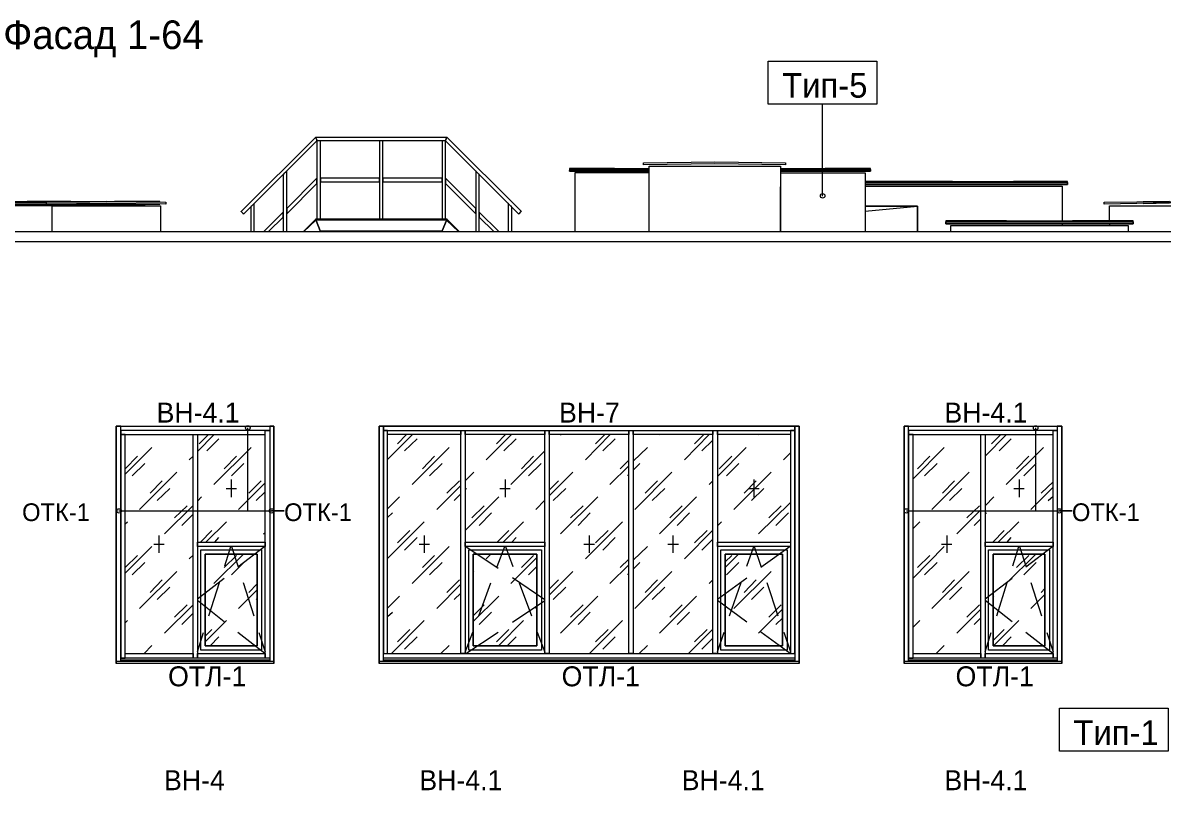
# Model space of a CAD drawing. Header units: millimetres. Extents: x 2294 to 908349, y -83289 to 219220.
# Drawn here: x 357830 to 370857, y 121926 to 130691 of the extents above; entities that cross this region are included whole.
import ezdxf

# ---------------------------------------------------------------- set-up
doc = ezdxf.new("R2010")
doc.units = ezdxf.units.MM
doc.layers.add('PDF _Геометрия', color=7, linetype='Continuous')
doc.layers.add('PDF _Текст', color=7, linetype='Continuous')

msp = doc.modelspace()

# ---------------------------------------------------------------- linework, layer by layer
at = {"layer": 'PDF _Геометрия', "lineweight": 9}
for points in [[(366344.3, 130254.6), (367584.6, 130254.6), (367584.6, 129763.5), (366344.3, 129763.5)], [(366543.3, 129069.3), (365734.8, 129082), (364922, 129069.3), (364922, 129090.5), (365734.8, 129103.2), (366543.3, 129090.5)], [(361188.5, 128857.6), (361188.5, 128861.9), (361188.5, 128866.1), (361188.5, 128870.3), (361188.5, 128904.2), (361188.5, 128908.4), (361188.5, 128912.7), (361188.5, 128916.9), (360845.6, 128569.8), (360845.6, 128565.6), (360845.6, 128561.3), (360845.6, 128557.1), (360845.6, 128523.2), (360845.6, 128519), (360845.6, 128514.8), (360845.6, 128510.5)], [(361230.8, 128916.9), (361230.8, 128912.7), (361230.8, 128908.4), (361230.8, 128883), (361230.8, 128878.8), (361230.8, 128874.6), (361903.8, 128874.6), (361903.8, 128878.8), (361903.8, 128883), (361903.8, 128908.4), (361903.8, 128912.7), (361903.8, 128916.9)], [(362619.2, 128874.6), (362619.2, 128878.8), (362619.2, 128883), (362619.2, 128908.4), (362619.2, 128912.7), (362619.2, 128916.9), (361941.9, 128916.9), (361941.9, 128912.7), (361941.9, 128908.4), (361941.9, 128883), (361941.9, 128878.8), (361941.9, 128874.6)], [(363004.4, 128510.5), (363004.4, 128514.8), (363004.4, 128519), (363004.4, 128523.2), (363004.4, 128557.1), (363004.4, 128561.3), (363004.4, 128565.6), (363004.4, 128569.8), (362657.3, 128916.9), (362657.3, 128912.7), (362657.3, 128908.4), (362657.3, 128904.2), (362657.3, 128870.3), (362657.3, 128866.1), (362657.3, 128861.9), (362657.3, 128857.6)], [(356862.3, 128620.6), (359393.6, 128620.6), (356862.3, 128620.6), (356862.3, 128629.1)], [(368050.2, 128595.2), (367453.4, 128595.2), (368050.2, 128595.2), (368050.2, 128307.3)], [(370928.7, 128650.2), (371673.7, 128641.8), (371673.7, 128620.6), (370928.7, 128633.3), (370628.2, 128629.1), (370928.7, 128633.3), (370183.7, 128620.6), (370183.7, 128641.8)], [(370928.7, 128650.2), (370628.2, 128646)], [(362674.3, 128451.3), (362674.3, 128447), (361175.8, 128447), (361175.8, 128451.3)], [(361180, 128434.3), (361175.8, 128438.6), (361180, 128434.3), (361226.6, 128315.8)], [(362619.2, 128311.6), (362619.2, 128315.8), (362670, 128434.3), (362670, 128438.6), (362670, 128434.3), (362619.2, 128315.8), (362619.2, 128311.6), (362619.2, 128307.3), (362615, 128307.3), (362615, 128311.6)], [(359800, 126034.2), (358949.2, 126034.2), (358949.2, 125987.6), (359800, 125987.6), (360600.1, 125987.6), (360600.1, 126034.2), (359800, 126034.2), (358974.6, 126034.2), (358949.2, 126034.2), (358949.2, 126085), (358974.6, 126085), (359800, 126085), (360625.5, 126085), (360650.9, 126085), (360650.9, 126034.2), (360625.5, 126034.2)], [(359825.4, 123435.1), (359774.6, 123435.1), (359000, 123435.1), (359000, 123485.9), (359774.6, 123485.9), (359774.6, 123435.1), (359774.6, 124734.6), (359774.6, 125987.6), (359825.4, 125987.6), (359825.4, 124734.6)], [(360600.1, 126008.8), (360600.1, 126034.2), (360650.9, 126034.2), (360650.9, 126008.8), (360650.9, 124734.6), (360650.9, 123435.1), (360600.1, 123435.1), (360600.1, 124734.6)], [(362835.1, 125987.6), (361997, 125987.6), (361997, 126034.2), (362835.1, 126034.2)], [(362835.1, 124734.6), (362835.1, 126034.2), (362881.7, 126034.2), (362881.7, 124734.6), (362881.7, 123485.9), (362835.1, 123485.9)], [(363791.8, 125987.6), (362881.7, 125987.6), (362881.7, 126034.2), (363791.8, 126034.2)], [(363791.8, 124734.6), (363791.8, 126034.2), (363842.6, 126034.2), (363842.6, 124734.6), (363842.6, 123485.9), (363791.8, 123485.9)], [(364752.7, 125987.6), (363842.6, 125987.6), (363842.6, 126034.2), (364752.7, 126034.2)], [(364752.7, 124734.6), (364752.7, 126034.2), (364803.5, 126034.2), (364803.5, 124734.6), (364803.5, 123485.9), (364752.7, 123485.9)], [(365713.6, 125987.6), (364803.5, 125987.6), (364803.5, 126034.2), (365713.6, 126034.2)], [(365713.6, 124734.6), (365713.6, 126034.2), (365764.4, 126034.2), (365764.4, 124734.6), (365764.4, 123485.9), (365713.6, 123485.9)], [(366598.3, 125987.6), (365764.4, 125987.6), (365764.4, 126034.2), (366598.3, 126034.2)], [(366699.9, 123384.3), (366699.9, 123460.5), (366699.9, 124734.6), (366699.9, 126008.8), (366699.9, 126085)], [(368799.5, 126034.2), (367948.7, 126034.2), (367948.7, 125987.6), (368799.5, 125987.6), (369599.5, 125987.6), (369599.5, 126034.2), (368799.5, 126034.2), (367974.1, 126034.2), (367948.7, 126034.2), (367948.7, 126085), (367974.1, 126085), (368799.5, 126085), (369624.9, 126085), (369646.1, 126085), (369646.1, 126034.2), (369624.9, 126034.2)], [(368824.9, 123435.1), (368774.1, 123435.1), (367999.4, 123435.1), (367999.4, 123485.9), (368774.1, 123485.9), (368774.1, 123435.1), (368774.1, 124734.6), (368774.1, 125987.6), (368824.9, 125987.6), (368824.9, 124734.6)], [(369599.5, 126008.8), (369599.5, 126034.2), (369646.1, 126034.2), (369646.1, 126008.8), (369646.1, 124734.6), (369646.1, 123435.1), (369599.5, 123435.1), (369599.5, 124734.6)], [(360600.1, 124709.2), (359825.4, 124709.2), (359825.4, 124760), (360600.1, 124760)], [(359863.5, 124671.1), (360557.7, 124671.1), (360557.7, 123524), (359863.5, 123524)], [(360557.7, 124671.1), (360557.7, 123524), (359863.5, 123524), (359863.5, 124671.1)], [(363791.8, 124709.2), (362881.7, 124709.2), (362881.7, 124760), (363791.8, 124760)], [(362924, 124671.1), (363753.7, 124671.1), (363753.7, 123524), (362924, 123524)], [(363753.7, 124671.1), (363753.7, 123524), (362924, 123524), (362924, 124671.1)], [(366598.3, 124709.2), (365764.4, 124709.2), (365764.4, 124760), (366598.3, 124760)], [(365802.5, 124671.1), (366560.2, 124671.1), (366560.2, 123524), (365802.5, 123524)], [(366560.2, 124671.1), (366560.2, 123524), (365802.5, 123524), (365802.5, 124671.1)], [(369599.5, 124709.2), (368824.9, 124709.2), (368824.9, 124760), (369599.5, 124760)], [(368863, 124671.1), (369557.2, 124671.1), (369557.2, 123524), (368863, 123524)], [(369557.2, 124671.1), (369557.2, 123524), (368863, 123524), (368863, 124671.1)], [(360506.9, 124620.4), (359914.3, 124620.4), (359914.3, 123574.8), (360506.9, 123574.8)], [(359914.3, 123574.8), (359914.3, 124620.4), (360506.9, 124620.4), (360506.9, 123574.8)], [(363702.9, 124620.4), (362974.8, 124620.4), (362974.8, 123574.8), (363702.9, 123574.8)], [(362974.8, 123574.8), (362974.8, 124620.4), (363702.9, 124620.4), (363702.9, 123574.8)], [(366509.4, 124620.4), (365853.3, 124620.4), (365853.3, 123574.8), (366509.4, 123574.8)], [(365853.3, 123574.8), (365853.3, 124620.4), (366509.4, 124620.4), (366509.4, 123574.8)], [(369506.4, 124620.4), (368913.8, 124620.4), (368913.8, 123574.8), (369506.4, 123574.8)], [(368913.8, 123574.8), (368913.8, 124620.4), (369506.4, 124620.4), (369506.4, 123574.8)], [(360600.1, 123435.1), (359825.4, 123435.1), (359825.4, 123485.9), (360600.1, 123485.9)], [(369599.5, 123435.1), (368824.9, 123435.1), (368824.9, 123485.9), (369599.5, 123485.9)], [(369671.5, 122863.6), (370911.8, 122863.6), (370911.8, 122372.6), (369671.5, 122372.6)]]:
    msp.add_lwpolyline(points, close=True, dxfattribs=at)
for points in [[(366966.6, 128709.5), (366966.6, 129763.5)], [(361230.8, 128447), (361230.8, 129344.4), (361226.6, 129344.4), (361222.3, 129344.4), (361196.9, 129344.4), (361192.7, 129344.4), (361188.5, 129344.4), (361188.5, 129348.7), (361188.5, 129352.9), (361175.8, 129378.3), (361175.8, 129382.5), (361175.8, 129386.8), (361175.8, 129382.5), (361175.8, 129378.3), (361188.5, 129352.9), (361188.5, 129348.7), (361188.5, 129344.4), (360350.3, 128506.3), (360350.3, 128510.5), (360346.1, 128510.5), (360346.1, 128514.8), (360329.1, 128531.7), (360324.9, 128531.7), (360324.9, 128535.9), (361175.8, 129386.8), (362674.3, 129386.8), (363525.1, 128535.9), (363520.9, 128535.9), (363520.9, 128531.7), (363516.6, 128531.7), (363499.7, 128514.8), (363499.7, 128510.5), (363495.5, 128510.5), (363495.5, 128506.3), (362657.3, 129344.4), (362657.3, 129348.7), (362661.6, 129352.9), (362670, 129378.3), (362670, 129382.5), (362674.3, 129382.5), (362674.3, 129386.8), (362674.3, 129382.5), (362670, 129382.5), (362670, 129378.3), (362661.6, 129352.9), (362657.3, 129348.7), (362657.3, 129344.4), (361188.5, 129344.4), (361188.5, 128447)], [(361941.9, 128447), (361941.9, 129344.4), (361937.7, 129344.4), (361912.3, 129344.4), (361908.1, 129344.4), (361903.8, 129344.4), (361903.8, 128447)], [(362657.3, 128447), (362657.3, 129344.4), (362653.1, 129344.4), (362648.9, 129344.4), (362623.5, 129344.4), (362619.2, 129344.4), (362619.2, 128447)], [(360845.6, 128307.3), (360845.6, 128997.3), (360841.3, 128997.3), (360841.3, 128993.1), (360837.1, 128993.1), (360837.1, 128988.9), (360811.7, 128967.7), (360811.7, 128963.5), (360807.5, 128963.5), (360807.5, 128959.2), (360803.2, 128959.2), (360803.2, 128307.3)], [(363042.5, 128307.3), (363042.5, 128959.2), (363042.5, 128963.5), (363038.3, 128963.5), (363034.1, 128967.7), (363012.9, 128988.9), (363008.7, 128993.1), (363008.7, 128997.3), (363004.4, 128997.3), (363004.4, 128307.3)], [(364587.6, 129022.7), (364985.5, 129022.7), (364587.6, 129022.7), (364587.6, 129027), (364075.4, 129027), (364075.4, 129014.3), (364985.5, 129014.3)], [(364075.4, 129014.3), (364075.4, 128997.3), (364985.5, 128997.3), (364075.4, 128997.3), (364075.4, 129005.8)], [(364985.5, 128976.2), (364134.7, 128976.2), (364134.7, 128307.3)], [(364985.5, 128307.3), (364985.5, 129052.4), (366378.2, 129052.4), (366484, 129052.4), (366484, 128307.3), (366484, 128819.5)], [(366484, 129014.3), (367512.6, 129014.3), (367512.6, 129027), (366996.2, 129027), (366996.2, 129022.7), (366484, 129022.7), (366996.2, 129022.7)], [(367512.6, 129014.3), (367512.6, 128997.3), (366484, 128997.3), (367512.6, 128997.3), (367512.6, 129005.8)], [(366484, 128976.2), (367347.6, 128976.2), (367453.4, 128976.2), (367453.4, 128307.3)], [(367453.4, 128866.1), (369764.6, 128866.1), (369764.6, 128878.8), (369146.6, 128878.8), (369146.6, 128874.6), (368448.2, 128874.6), (368448.2, 128878.8), (367453.4, 128878.8)], [(369764.6, 128866.1), (369764.6, 128844.9), (367453.4, 128844.9), (369764.6, 128844.9), (369764.6, 128857.6)], [(368448.2, 128874.6), (369146.6, 128874.6)], [(367453.4, 128823.8), (369599.5, 128823.8), (369701.1, 128823.8), (369701.1, 128425.9)], [(358377.7, 128646), (358597.8, 128646), (358377.7, 128646), (358377.7, 128650.2), (357878.2, 128650.2), (357878.2, 128646), (357378.7, 128646), (357378.7, 128650.2), (356862.3, 128650.2)], [(359228.6, 128599.4), (356925.8, 128599.4)], [(357378.7, 128646), (357878.2, 128646)], [(357412.6, 128641.8), (358102.6, 128641.8), (358784.1, 128650.2), (358534.3, 128646)], [(358534.3, 128629.1), (358784.1, 128629.1), (358102.6, 128620.6), (358102.6, 128641.8)], [(358166.1, 128307.3), (358166.1, 128599.4), (359300.5, 128599.4), (359402.1, 128599.4), (359402.1, 128307.3)], [(359033.8, 128646), (358784.1, 128650.2), (359465.6, 128641.8), (359465.6, 128620.6), (358784.1, 128629.1), (359033.8, 128629.1)], [(359393.6, 128641.8), (359393.6, 128650.2), (358877.2, 128650.2)], [(360473.1, 128307.3), (360473.1, 128629.1), (360468.8, 128624.8), (360464.6, 128620.6), (360443.4, 128595.2), (360439.2, 128595.2), (360435, 128591), (360435, 128307.3)], [(363415, 128307.3), (363415, 128591), (363410.8, 128591), (363410.8, 128595.2), (363406.6, 128595.2), (363381.2, 128620.6), (363381.2, 128624.8), (363376.9, 128624.8), (363376.9, 128629.1), (363372.7, 128629.1), (363372.7, 128307.3)], [(367453.4, 128540.2), (368050.2, 128595.2)], [(370243, 128430.1), (370243, 128599.4), (371508.7, 128599.4), (371614.5, 128599.4), (371614.5, 128307.3)], [(360346.1, 128514.8), (360329.1, 128531.7)], [(360638.2, 128307.3), (360803.2, 128472.4), (360803.2, 128476.7), (360803.2, 128480.9), (360803.2, 128485.1), (360803.2, 128519), (360803.2, 128523.2), (360803.2, 128527.5), (360583.1, 128307.3)], [(362814, 128307.3), (362674.3, 128447), (362674.3, 128442.8), (362670, 128442.8), (362670, 128438.6), (361175.8, 128438.6), (361175.8, 128442.8), (361175.8, 128447), (361036.1, 128307.3)], [(362805.5, 128307.3), (362670, 128438.6), (362670, 128442.8), (362674.3, 128442.8), (362674.3, 128447), (361175.8, 128447), (361175.8, 128442.8), (361175.8, 128438.6), (361040.3, 128307.3)], [(361222.3, 128447), (361196.9, 128447)], [(361937.7, 128447), (361912.3, 128447)], [(362648.9, 128447), (362623.5, 128447)], [(363266.9, 128307.3), (363042.5, 128527.5), (363042.5, 128523.2), (363042.5, 128519), (363042.5, 128485.1), (363042.5, 128480.9), (363042.5, 128476.7), (363042.5, 128472.4), (363211.9, 128307.3)], [(363516.6, 128531.7), (363499.7, 128514.8)], [(362623.5, 128307.3), (362619.2, 128311.6), (361230.8, 128311.6), (361226.6, 128315.8), (361226.6, 128311.6), (361230.8, 128311.6), (361230.8, 128307.3), (361230.8, 128311.6), (361226.6, 128307.3)], [(368372, 128408.9), (368372, 128396.2), (368372, 128417.4), (370513.9, 128417.4), (370513.9, 128430.1), (369819.7, 128430.1), (369819.7, 128425.9), (369066.2, 128425.9), (369066.2, 128430.1), (368372, 128430.1), (368372, 128417.4)], [(368372, 128396.2), (370513.9, 128396.2), (368372, 128396.2)], [(368431.2, 128307.3), (368431.2, 128375.1), (370348.8, 128375.1), (370454.6, 128375.1), (370454.6, 128307.3)], [(369066.2, 128425.9), (369819.7, 128425.9)], [(369701.1, 128396.2), (369701.1, 128375.1)], [(370243, 128396.2), (370243, 128375.1)], [(370513.9, 128417.4), (370513.9, 128396.2), (370513.9, 128408.9)], [(418254.3, 128188.8), (418254.3, 128307.3), (418254.3, 128188.8), (313943.3, 128188.8), (313943.3, 128307.3), (418254.3, 128307.3)], [(358949.2, 123397), (358949.2, 123460.5), (358949.2, 124734.6), (358949.2, 123435.1), (359000, 123435.1), (359000, 124734.6), (359000, 125987.6), (358949.2, 125987.6), (358949.2, 124734.6), (358949.2, 126008.8), (358949.2, 126085), (358898.4, 126085), (358898.4, 126008.8), (358898.4, 124734.6), (358898.4, 123460.5), (358898.4, 123384.3), (358898.4, 126085), (360697.4, 126085), (360697.4, 123384.3), (360697.4, 123460.5), (360697.4, 124734.6), (360697.4, 126008.8), (360697.4, 126085), (360650.9, 126085), (360650.9, 126008.8), (360650.9, 124734.6), (360650.9, 123460.5), (360650.9, 123397)], [(359448.7, 125983.4), (359452.9, 125987.6)], [(359825.4, 125792.9), (360015.9, 125987.6)], [(359846.6, 125881.8), (359952.4, 125987.6)], [(360396.9, 126063.8), (360396.9, 125115.6), (360815.9, 125115.6), (360672, 125115.6)], [(360578.9, 125983.4), (360583.1, 125987.6)], [(361950.4, 123397), (361950.4, 123460.5), (361950.4, 124734.6), (361950.4, 126008.8), (361950.4, 126085), (361950.4, 126034.2), (361950.4, 124734.6), (361950.4, 123485.9), (361997, 123485.9), (361997, 124734.6), (361997, 126034.2), (361950.4, 126034.2), (361975.8, 126034.2), (362860.5, 126034.2), (363817.2, 126034.2), (364778.1, 126034.2), (365739, 126034.2), (366623.7, 126034.2), (366649.1, 126034.2), (366649.1, 126085), (366623.7, 126085), (365739, 126085), (364778.1, 126085), (363817.2, 126085), (362860.5, 126085), (361975.8, 126085), (361950.4, 126085), (361899.6, 126085), (361899.6, 126008.8), (361899.6, 124734.6), (361899.6, 123460.5), (361899.6, 123384.3), (361899.6, 126085), (366699.9, 126085), (366649.1, 126085), (366649.1, 126008.8), (366649.1, 124734.6), (366649.1, 126034.2), (366598.3, 126034.2), (366598.3, 124734.6), (366598.3, 123485.9), (366649.1, 123485.9), (366649.1, 124734.6), (366649.1, 123460.5), (366649.1, 123397)], [(361997, 125704), (362280.6, 125987.6)], [(362111.3, 125881.8), (362212.9, 125987.6)], [(363123, 125699.8), (363410.8, 125987.6)], [(363241.5, 125881.8), (363343.1, 125987.6)], [(363973.8, 125983.4), (363978, 125987.6)], [(364257.4, 125699.8), (364541, 125987.6)], [(364371.7, 125881.8), (364477.5, 125987.6)], [(365104, 125983.4), (365108.3, 125987.6)], [(365387.7, 125699.8), (365671.3, 125987.6)], [(365501.9, 125881.8), (365607.8, 125987.6)], [(366234.3, 125983.4), (366238.5, 125987.6)], [(367948.7, 123397), (367948.7, 123460.5), (367948.7, 124734.6), (367948.7, 123435.1), (367999.4, 123435.1), (367999.4, 124734.6), (367999.4, 125987.6), (367948.7, 125987.6), (367948.7, 124734.6), (367948.7, 126008.8), (367948.7, 126085), (367897.9, 126085), (367897.9, 126008.8), (367897.9, 124734.6), (367897.9, 123460.5), (367897.9, 123384.3), (367897.9, 126085), (369696.9, 126085), (369696.9, 123384.3), (369696.9, 123460.5), (369696.9, 124734.6), (369696.9, 126008.8), (369696.9, 126085), (369646.1, 126085), (369646.1, 126008.8), (369646.1, 124734.6), (369646.1, 123460.5), (369646.1, 123397)], [(368499, 125983.4), (368503.2, 125987.6)], [(368824.9, 125742.1), (369066.2, 125987.6)], [(368896.9, 125881.8), (369002.7, 125987.6)], [(369396.4, 126063.8), (369396.4, 125115.6), (369815.4, 125115.6), (369671.5, 125115.6)], [(359000, 125534.7), (359304.7, 125839.5)], [(359931.2, 125801.4), (360070.9, 125941.1)], [(360011.7, 125416.2), (360439.2, 125839.5)], [(362191.7, 125801.4), (362335.6, 125941.1)], [(362276.4, 125416.2), (362699.7, 125839.5)], [(363326.2, 125801.4), (363465.8, 125941.1)], [(364456.4, 125801.4), (364596.1, 125941.1)], [(364803.5, 125682.9), (364964.3, 125839.5)], [(365586.6, 125801.4), (365713.6, 125924.1)], [(365764.4, 125509.3), (366094.6, 125839.5)], [(367999.4, 125483.9), (368355, 125839.5)], [(368981.5, 125801.4), (369121.2, 125941.1)], [(369061.9, 125416.2), (369489.5, 125839.5)], [(359000, 125598.2), (359139.7, 125742.1)], [(359732.3, 125699.8), (359774.6, 125742.1)], [(360130.2, 125598.2), (360269.9, 125742.1)], [(362394.9, 125598.2), (362534.6, 125742.1)], [(363406.6, 125416.2), (363791.8, 125801.4)], [(363525.1, 125598.2), (363664.8, 125742.1)], [(365785.6, 125598.2), (365929.5, 125742.1)], [(366517.9, 125699.8), (366598.3, 125780.2)], [(368050.2, 125598.2), (368189.9, 125742.1)], [(369180.5, 125598.2), (369320.2, 125742.1)], [(359080.4, 125517.8), (359224.3, 125657.5)], [(360214.9, 125517.8), (360354.5, 125657.5)], [(362475.3, 125517.8), (362619.2, 125657.5)], [(363605.5, 125517.8), (363749.5, 125657.5)], [(364536.8, 125416.2), (364752.7, 125632.1)], [(364655.3, 125598.2), (364752.7, 125695.6)], [(364803.5, 125581.3), (364879.7, 125657.5)], [(365870.2, 125517.8), (366009.9, 125657.5)], [(368130.7, 125517.8), (368274.6, 125657.5)], [(369265.1, 125517.8), (369404.8, 125657.5)], [(359165.1, 125132.6), (359588.4, 125560.1)], [(359283.6, 125318.8), (359423.3, 125458.5)], [(360210.6, 125475.4), (360210.6, 125272.2)], [(360413.8, 125318.8), (360553.5, 125458.5)], [(362674.3, 125318.8), (362818.2, 125458.5)], [(362881.7, 125458.5), (362983.3, 125560.1)], [(363338.9, 125475.4), (363338.9, 125272.2)], [(363842.6, 125289.2), (364113.5, 125560.1)], [(363842.6, 125352.7), (363948.4, 125458.5)], [(364740, 125517.8), (364752.7, 125530.5)], [(364820.4, 125132.6), (365243.7, 125560.1)], [(364938.9, 125318.8), (365078.6, 125458.5)], [(365671.3, 125416.2), (365713.6, 125458.5)], [(365950.6, 125132.6), (366378.2, 125560.1)], [(366069.2, 125318.8), (366208.9, 125458.5)], [(366179.2, 125475.4), (366179.2, 125272.2)], [(368215.3, 125132.6), (368638.6, 125560.1)], [(368333.9, 125318.8), (368473.6, 125458.5)], [(369210.1, 125475.4), (369210.1, 125272.2)], [(369464.1, 125318.8), (369599.5, 125450)], [(359364, 125234.1), (359507.9, 125373.8)], [(360151.4, 125373.8), (360269.9, 125373.8)], [(360295.3, 125132.6), (360600.1, 125437.3)], [(360494.2, 125234.1), (360600.1, 125335.7)], [(362560, 125132.6), (362835.1, 125407.7)], [(362881.7, 125356.9), (362898.6, 125373.8)], [(363279.6, 125373.8), (363398.1, 125373.8)], [(363889.1, 125234.1), (364033.1, 125373.8)], [(365019.4, 125234.1), (365163.3, 125373.8)], [(366120, 125373.8), (366242.7, 125373.8)], [(366153.8, 125234.1), (366293.5, 125373.8)], [(368414.3, 125234.1), (368558.2, 125373.8)], [(369150.8, 125373.8), (369269.4, 125373.8)], [(369345.6, 125132.6), (369599.5, 125386.5)], [(359825.4, 125225.7), (359872, 125276.5)], [(361997, 125141), (362132.4, 125276.5)], [(362758.9, 125234.1), (362835.1, 125310.3)], [(362881.7, 124891.3), (363266.9, 125276.5)], [(363690.2, 125132.6), (363791.8, 125238.4)], [(363973.8, 124853.2), (364397.1, 125276.5)], [(365104, 124853.2), (365527.3, 125276.5)], [(366234.3, 124853.2), (366598.3, 125213)], [(368824.9, 125174.9), (368922.3, 125276.5)], [(369544.5, 125234.1), (369599.5, 125284.9)], [(358928, 125115.6), (360815.9, 125115.6)], [(359448.7, 124853.2), (359774.6, 125179.1)], [(359563, 125035.2), (359706.9, 125174.9)], [(359647.6, 124950.5), (359774.6, 125077.5)], [(361997, 125039.4), (362052, 125094.5)], [(362957.9, 125035.2), (363101.8, 125174.9)], [(363042.5, 124950.5), (363182.2, 125094.5)], [(364088.1, 125035.2), (364232, 125174.9)], [(364172.8, 124950.5), (364312.5, 125094.5)], [(365222.6, 125035.2), (365362.3, 125174.9)], [(365303, 124950.5), (365446.9, 125094.5)], [(366352.8, 125035.2), (366492.5, 125174.9)], [(366433.2, 124950.5), (366577.1, 125094.5)], [(367923.3, 125115.6), (369815.4, 125115.6)], [(368499, 124853.2), (368774.1, 125128.3)], [(368613.2, 125035.2), (368757.2, 125174.9)], [(368824.9, 125077.5), (368837.6, 125094.5)], [(359000, 124967.5), (359025.4, 124992.9)], [(359922.8, 124760), (360155.6, 124992.9)], [(361997, 124573.8), (362416, 124992.9)], [(363317.7, 124760), (363550.5, 124992.9)], [(364257.4, 124569.6), (364680.7, 124992.9)], [(365764.4, 124946.3), (365811, 124992.9)], [(367999.4, 124916.7), (368075.6, 124992.9)], [(368697.9, 124950.5), (368774.1, 125026.7)], [(368973.1, 124760), (369205.9, 124992.9)], [(359385.2, 124836.2), (359385.2, 124637.3)], [(359859.3, 124760), (359990.5, 124891.3)], [(360024.4, 124760), (360070.9, 124810.8)], [(360578.9, 124853.2), (360600.1, 124870.1)], [(362111.3, 124751.6), (362251, 124891.3)], [(362191.7, 124666.9), (362335.6, 124810.8)], [(362416, 124836.2), (362416, 124637.3)], [(363250, 124760), (363381.2, 124891.3)], [(363415, 124760), (363465.8, 124810.8)], [(364299.8, 124836.2), (364299.8, 124637.3)], [(364371.7, 124751.6), (364515.6, 124891.3)], [(364456.4, 124666.9), (364596.1, 124810.8)], [(365256.4, 124836.2), (365256.4, 124637.3)], [(365387.7, 124569.6), (365713.6, 124895.5)], [(365501.9, 124751.6), (365645.9, 124891.3)], [(365586.6, 124666.9), (365713.6, 124793.9)], [(368384.7, 124836.2), (368384.7, 124637.3)], [(368909.6, 124760), (369040.8, 124891.3)], [(369074.6, 124760), (369121.2, 124810.8)], [(359000, 124404.5), (359304.7, 124709.2)], [(359325.9, 124734.6), (359444.4, 124734.6)], [(360138.7, 124489.1), (360206.4, 124709.2)], [(360214.9, 124709.2), (360286.8, 124489.1)], [(360595.8, 124709.2), (360286.8, 124472.2)], [(362276.4, 124285.9), (362699.7, 124709.2)], [(362356.8, 124734.6), (362475.3, 124734.6)], [(362890.1, 124709.2), (363258.4, 124463.7)], [(363250, 124480.7), (363334.6, 124709.2)], [(363343.1, 124709.2), (363427.7, 124480.7)], [(364240.5, 124734.6), (364359, 124734.6)], [(364803.5, 124552.6), (364964.3, 124709.2)], [(365197.2, 124734.6), (365319.9, 124734.6)], [(366098.8, 124484.9), (366179.2, 124709.2)], [(366183.5, 124709.2), (366259.7, 124484.9)], [(366594.1, 124709.2), (366259.7, 124468)], [(367999.4, 124349.4), (368355, 124709.2)], [(368325.4, 124734.6), (368443.9, 124734.6)], [(369138.1, 124489.1), (369205.9, 124709.2)], [(369214.3, 124709.2), (369286.3, 124489.1)], [(369595.3, 124709.2), (369286.3, 124472.2)], [(359000, 124468), (359139.7, 124607.7)], [(359732.3, 124569.6), (359774.6, 124611.9)], [(360011.7, 124285.9), (360350.3, 124620.4)], [(360130.2, 124468), (360269.9, 124607.7)], [(362394.9, 124468), (362534.6, 124607.7)], [(363123, 124569.6), (363178, 124620.4)], [(363406.6, 124285.9), (363702.9, 124582.3)], [(363525.1, 124468), (363664.8, 124607.7)], [(364655.3, 124468), (364752.7, 124565.3)], [(365853.3, 124468), (366005.7, 124620.4)], [(365853.3, 124535.7), (365929.5, 124607.7)], [(368050.2, 124468), (368189.9, 124607.7)], [(369061.9, 124285.9), (369400.6, 124620.4)], [(369180.5, 124468), (369320.2, 124607.7)], [(359080.4, 124387.5), (359224.3, 124527.2)], [(359165.1, 124002.3), (359588.4, 124425.6)], [(360214.9, 124387.5), (360354.5, 124527.2)], [(362475.3, 124387.5), (362619.2, 124527.2)], [(362974.8, 124417.2), (362983.3, 124425.6)], [(363605.5, 124387.5), (363702.9, 124480.7)], [(363842.6, 124154.7), (364113.5, 124425.6)], [(364536.8, 124285.9), (364752.7, 124501.8)], [(364803.5, 124451), (364879.7, 124527.2)], [(364820.4, 124002.3), (365243.7, 124425.6)], [(365870.2, 124387.5), (366009.9, 124527.2)], [(365950.6, 124002.3), (366378.2, 124425.6)], [(368130.7, 124387.5), (368274.6, 124527.2)], [(368215.3, 124002.3), (368638.6, 124425.6)], [(369265.1, 124387.5), (369404.8, 124527.2)], [(359283.6, 124184.3), (359423.3, 124328.3)], [(360130.2, 124345.2), (359825.4, 124108.2)], [(359956.6, 123917.7), (360075.2, 124298.6)], [(360346.1, 124298.6), (360468.8, 123917.7)], [(360413.8, 124184.3), (360506.9, 124281.7)], [(362560, 124002.3), (362835.1, 124277.5)], [(362674.3, 124184.3), (362818.2, 124328.3)], [(363038.3, 123917.7), (363178, 124294.4)], [(363423.5, 124353.7), (363791.8, 124103.9)], [(363499.7, 124294.4), (363639.4, 123917.7)], [(363842.6, 124222.4), (363948.4, 124328.3)], [(364740, 124387.5), (364752.7, 124400.2)], [(364938.9, 124184.3), (365078.6, 124328.3)], [(365671.3, 124285.9), (365713.6, 124328.3)], [(366098.8, 124349.4), (365764.4, 124103.9)], [(365904.1, 123917.7), (366035.3, 124298.6)], [(366069.2, 124184.3), (366208.9, 124328.3)], [(366327.4, 124298.6), (366454.4, 123917.7)], [(368333.9, 124184.3), (368473.6, 124328.3)], [(369129.7, 124345.2), (368824.9, 124108.2)], [(368956.1, 123917.7), (369074.6, 124298.6)], [(369345.6, 124298.6), (369468.3, 123917.7)], [(359364, 124103.9), (359507.9, 124243.6)], [(360295.3, 124002.3), (360506.9, 124214)], [(361997, 124006.6), (362132.4, 124142)], [(362758.9, 124103.9), (362835.1, 124175.9)], [(362974.8, 123854.2), (363266.9, 124142)], [(363889.1, 124103.9), (364033.1, 124243.6)], [(363973.8, 123718.7), (364397.1, 124142)], [(365019.4, 124103.9), (365163.3, 124243.6)], [(365104, 123718.7), (365527.3, 124142)], [(366153.8, 124103.9), (366293.5, 124243.6)], [(368414.3, 124103.9), (368558.2, 124243.6)], [(368913.8, 124133.6), (368922.3, 124142)], [(369345.6, 124002.3), (369506.4, 124163.2)], [(369464.1, 124184.3), (369506.4, 124230.9)], [(359448.7, 123718.7), (359774.6, 124044.7)], [(359563, 123900.7), (359706.9, 124044.7)], [(360130.2, 123849.9), (359825.4, 124091.2)], [(360494.2, 124103.9), (360506.9, 124116.6)], [(362974.8, 123917.7), (363101.8, 124044.7)], [(363423.5, 123845.7), (363791.8, 124091.2)], [(363690.2, 124002.3), (363702.9, 124015)], [(364088.1, 123900.7), (364232, 124044.7)], [(365222.6, 123900.7), (365362.3, 124044.7)], [(366098.8, 123845.7), (365764.4, 124091.2)], [(366352.8, 123900.7), (366492.5, 124044.7)], [(368613.2, 123900.7), (368757.2, 124044.7)], [(369129.7, 123849.9), (368824.9, 124091.2)], [(359647.6, 123820.3), (359774.6, 123947.3)], [(361997, 123909.2), (362052, 123960)], [(363042.5, 123820.3), (363182.2, 123960)], [(364172.8, 123820.3), (364312.5, 123960)], [(365303, 123820.3), (365446.9, 123960)], [(366234.3, 123718.7), (366509.4, 123993.9)], [(366433.2, 123820.3), (366509.4, 123892.3)], [(368499, 123718.7), (368774.1, 123993.9)], [(368697.9, 123820.3), (368774.1, 123896.5)], [(359000, 123837.2), (359025.4, 123862.6)], [(359914.3, 123621.4), (360155.6, 123862.6)], [(359914.3, 123684.8), (359990.5, 123761)], [(362043.5, 123485.9), (362416, 123862.6)], [(362111.3, 123621.4), (362251, 123761)], [(363241.5, 123621.4), (363381.2, 123761)], [(363262.7, 123574.8), (363550.5, 123862.6)], [(364304, 123485.9), (364680.7, 123862.6)], [(364371.7, 123621.4), (364515.6, 123761)], [(365434.2, 123485.9), (365713.6, 123765.3)], [(365501.9, 123621.4), (365645.9, 123761)], [(367999.4, 123786.4), (368075.6, 123862.6)], [(368913.8, 123634.1), (369040.8, 123761)], [(368918, 123574.8), (369205.9, 123862.6)], [(359825.4, 123507.1), (359893.1, 123727.2)], [(359969.3, 123574.8), (360070.9, 123676.4)], [(360595.8, 123485.9), (360286.8, 123727.2)], [(360528.1, 123727.2), (360600.1, 123507.1)], [(362191.7, 123536.7), (362335.6, 123676.4)], [(362881.7, 123502.8), (362970.6, 123731.4)], [(362890.1, 123485.9), (363258.4, 123731.4)], [(363364.2, 123574.8), (363465.8, 123676.4)], [(363707.1, 123731.4), (363791.8, 123502.8)], [(364456.4, 123536.7), (364596.1, 123676.4)], [(365586.6, 123536.7), (365713.6, 123663.7)], [(365764.4, 123507.1), (365840.6, 123731.4)], [(366594.1, 123485.9), (366259.7, 123731.4)], [(366522.1, 123731.4), (366598.3, 123507.1)], [(368824.9, 123507.1), (368892.6, 123727.2)], [(369019.6, 123574.8), (369121.2, 123676.4)], [(369595.3, 123485.9), (369286.3, 123727.2)], [(369527.6, 123727.2), (369599.5, 123507.1)], [(359215.9, 123485.9), (359304.7, 123579)], [(360435, 123574.8), (360439.2, 123579)], [(362606.5, 123485.9), (362699.7, 123579)], [(364871.2, 123485.9), (364964.3, 123579)], [(366090.3, 123574.8), (366094.6, 123579)], [(368261.9, 123485.9), (368355, 123579)], [(369485.3, 123574.8), (369489.5, 123579)], [(360697.4, 123401.2), (360697.4, 123397), (358898.4, 123397), (358898.4, 123401.2)], [(360697.4, 123397), (360697.4, 123371.6), (358898.4, 123371.6), (358898.4, 123397)], [(358898.4, 123371.6), (358898.4, 123380.1)], [(360650.9, 123435.1), (358949.2, 123435.1)], [(360650.9, 123409.7), (358949.2, 123409.7), (360650.9, 123409.7)], [(360650.9, 123409.7), (358949.2, 123409.7)], [(360697.4, 123380.1), (360697.4, 123371.6)], [(366699.9, 123401.2), (366699.9, 123397), (361899.6, 123397), (361899.6, 123401.2)], [(366699.9, 123397), (366699.9, 123371.6), (361899.6, 123371.6), (361899.6, 123397)], [(361899.6, 123371.6), (361899.6, 123380.1)], [(366623.7, 123435.1), (365739, 123435.1), (364778.1, 123435.1), (363817.2, 123435.1), (362860.5, 123435.1), (361975.8, 123435.1), (361950.4, 123435.1), (361950.4, 123485.9), (361975.8, 123485.9), (362860.5, 123485.9), (363817.2, 123485.9), (364778.1, 123485.9), (365739, 123485.9), (366623.7, 123485.9)], [(366649.1, 123435.1), (361950.4, 123435.1)], [(366649.1, 123409.7), (361950.4, 123409.7), (366649.1, 123409.7)], [(366649.1, 123409.7), (361950.4, 123409.7)], [(366649.1, 123485.9), (366636.4, 123485.9)], [(366699.9, 123380.1), (366699.9, 123371.6)], [(369696.9, 123401.2), (369696.9, 123397), (367897.9, 123397), (367897.9, 123401.2)], [(369696.9, 123397), (369696.9, 123371.6), (367897.9, 123371.6), (367897.9, 123397)], [(367897.9, 123371.6), (367897.9, 123380.1)], [(369646.1, 123435.1), (367948.7, 123435.1)], [(369646.1, 123409.7), (367948.7, 123409.7), (369646.1, 123409.7)], [(369646.1, 123409.7), (367948.7, 123409.7)], [(369696.9, 123380.1), (369696.9, 123371.6)]]:
    msp.add_lwpolyline(points, dxfattribs=at)
for points in [[(366941.2, 128713.7), (366941.2, 128730.7), (366949.7, 128739.1), (366966.6, 128739.1)], [(366941.2, 128713.7), (366941.2, 128730.7), (366949.7, 128739.1), (366966.6, 128739.1)], [(366966.6, 128688.3), (366949.7, 128688.3), (366941.2, 128701), (366941.2, 128713.7)], [(366966.6, 128688.3), (366949.7, 128688.3), (366941.2, 128701), (366941.2, 128713.7)], [(366966.6, 128739.1), (366979.3, 128739.1), (366992, 128730.7), (366992, 128713.7)], [(366966.6, 128739.1), (366979.3, 128739.1), (366992, 128730.7), (366992, 128713.7)], [(366992, 128713.7), (366992, 128701), (366979.3, 128688.3), (366966.6, 128688.3)], [(366992, 128713.7), (366992, 128701), (366979.3, 128688.3), (366966.6, 128688.3)], [(360375.7, 126063.8), (360375.7, 126080.8), (360384.2, 126089.2), (360401.1, 126089.2)], [(360375.7, 126063.8), (360375.7, 126080.8), (360384.2, 126089.2), (360401.1, 126089.2)], [(360401.1, 126038.4), (360384.2, 126038.4), (360375.7, 126051.1), (360375.7, 126063.8)], [(360401.1, 126038.4), (360384.2, 126038.4), (360375.7, 126051.1), (360375.7, 126063.8)], [(360401.1, 126089.2), (360413.8, 126089.2), (360426.5, 126080.8), (360426.5, 126063.8)], [(360401.1, 126089.2), (360413.8, 126089.2), (360426.5, 126080.8), (360426.5, 126063.8)], [(360426.5, 126063.8), (360426.5, 126051.1), (360413.8, 126038.4), (360401.1, 126038.4)], [(360426.5, 126063.8), (360426.5, 126051.1), (360413.8, 126038.4), (360401.1, 126038.4)], [(369375.2, 126063.8), (369375.2, 126080.8), (369383.7, 126089.2), (369400.6, 126089.2)], [(369375.2, 126063.8), (369375.2, 126080.8), (369383.7, 126089.2), (369400.6, 126089.2)], [(369400.6, 126038.4), (369383.7, 126038.4), (369375.2, 126051.1), (369375.2, 126063.8)], [(369400.6, 126038.4), (369383.7, 126038.4), (369375.2, 126051.1), (369375.2, 126063.8)], [(369400.6, 126089.2), (369413.3, 126089.2), (369426, 126080.8), (369426, 126063.8)], [(369400.6, 126089.2), (369413.3, 126089.2), (369426, 126080.8), (369426, 126063.8)], [(369426, 126063.8), (369426, 126051.1), (369413.3, 126038.4), (369400.6, 126038.4)], [(369426, 126063.8), (369426, 126051.1), (369413.3, 126038.4), (369400.6, 126038.4)], [(358906.8, 125115.6), (358906.8, 125132.6), (358915.3, 125141), (358932.2, 125141)], [(358906.8, 125115.6), (358906.8, 125132.6), (358915.3, 125141), (358932.2, 125141)], [(358932.2, 125090.2), (358915.3, 125090.2), (358906.8, 125102.9), (358906.8, 125115.6)], [(358932.2, 125090.2), (358915.3, 125090.2), (358906.8, 125102.9), (358906.8, 125115.6)], [(358932.2, 125141), (358944.9, 125141), (358957.6, 125132.6), (358957.6, 125115.6)], [(358932.2, 125141), (358944.9, 125141), (358957.6, 125132.6), (358957.6, 125115.6)], [(358957.6, 125115.6), (358957.6, 125102.9), (358944.9, 125090.2), (358932.2, 125090.2)], [(358957.6, 125115.6), (358957.6, 125102.9), (358944.9, 125090.2), (358932.2, 125090.2)], [(360646.6, 125115.6), (360646.6, 125132.6), (360655.1, 125141), (360672, 125141)], [(360646.6, 125115.6), (360646.6, 125132.6), (360655.1, 125141), (360672, 125141)], [(360672, 125090.2), (360655.1, 125090.2), (360646.6, 125102.9), (360646.6, 125115.6)], [(360672, 125090.2), (360655.1, 125090.2), (360646.6, 125102.9), (360646.6, 125115.6)], [(360672, 125141), (360684.7, 125141), (360697.4, 125132.6), (360697.4, 125115.6)], [(360672, 125141), (360684.7, 125141), (360697.4, 125132.6), (360697.4, 125115.6)], [(360697.4, 125115.6), (360697.4, 125102.9), (360684.7, 125090.2), (360672, 125090.2)], [(360697.4, 125115.6), (360697.4, 125102.9), (360684.7, 125090.2), (360672, 125090.2)], [(367897.9, 125115.6), (367897.9, 125132.6), (367906.3, 125141), (367923.3, 125141)], [(367897.9, 125115.6), (367897.9, 125132.6), (367906.3, 125141), (367923.3, 125141)], [(367923.3, 125090.2), (367906.3, 125090.2), (367897.9, 125102.9), (367897.9, 125115.6)], [(367923.3, 125090.2), (367906.3, 125090.2), (367897.9, 125102.9), (367897.9, 125115.6)], [(367923.3, 125141), (367936, 125141), (367948.7, 125132.6), (367948.7, 125115.6)], [(367923.3, 125141), (367936, 125141), (367948.7, 125132.6), (367948.7, 125115.6)], [(367948.7, 125115.6), (367948.7, 125102.9), (367936, 125090.2), (367923.3, 125090.2)], [(367948.7, 125115.6), (367948.7, 125102.9), (367936, 125090.2), (367923.3, 125090.2)], [(369646.1, 125115.6), (369646.1, 125132.6), (369654.6, 125141), (369671.5, 125141)], [(369646.1, 125115.6), (369646.1, 125132.6), (369654.6, 125141), (369671.5, 125141)], [(369671.5, 125090.2), (369654.6, 125090.2), (369646.1, 125102.9), (369646.1, 125115.6)], [(369671.5, 125090.2), (369654.6, 125090.2), (369646.1, 125102.9), (369646.1, 125115.6)], [(369671.5, 125141), (369684.2, 125141), (369696.9, 125132.6), (369696.9, 125115.6)], [(369671.5, 125141), (369684.2, 125141), (369696.9, 125132.6), (369696.9, 125115.6)], [(369696.9, 125115.6), (369696.9, 125102.9), (369684.2, 125090.2), (369671.5, 125090.2)], [(369696.9, 125115.6), (369696.9, 125102.9), (369684.2, 125090.2), (369671.5, 125090.2)]]:
    msp.add_open_spline(points, degree=3, dxfattribs=at)

# ---------------------------------------------------------------- texts
at = {"layer": 'PDF _Текст', "attachment_point": 4, "style": ''}
for s, insert, char_height in [('Фасад 1-64', (357606.2, 130507.8), 327.17), ('Тип-5', (366503.9, 129974.5), 280.28), ('ВН-4.1', (359358.6, 126239.1), 227.83), ('ВН-7', (363955.6, 126239.1), 227.83), ('ВН-4.1', (368357.9, 126239.1), 227.83), ('ОТК-1', (357822, 125099.8), 202.67), ('ОТК-1', (360814.8, 125099.8), 202.67), ('ОТК-1', (369814, 125099.8), 202.67), ('ОТЛ-1', (359489.9, 123225.2), 227.83), ('ОТЛ-1', (363985.1, 123225.2), 227.83), ('ОТЛ-1', (368484.9, 123225.2), 227.83), ('Тип-1', (369831, 122583.7), 280.28), ('ВН-4', (359443.3, 122040), 227.83), ('ВН-4.1', (362359.8, 122040), 227.83), ('ВН-4.1', (365356.6, 122040), 227.83), ('ВН-4.1', (368357.7, 122040), 227.83)]:
    msp.add_mtext(s, dxfattribs=dict(at, insert=insert, char_height=char_height))

doc.saveas('drawing.dxf')
